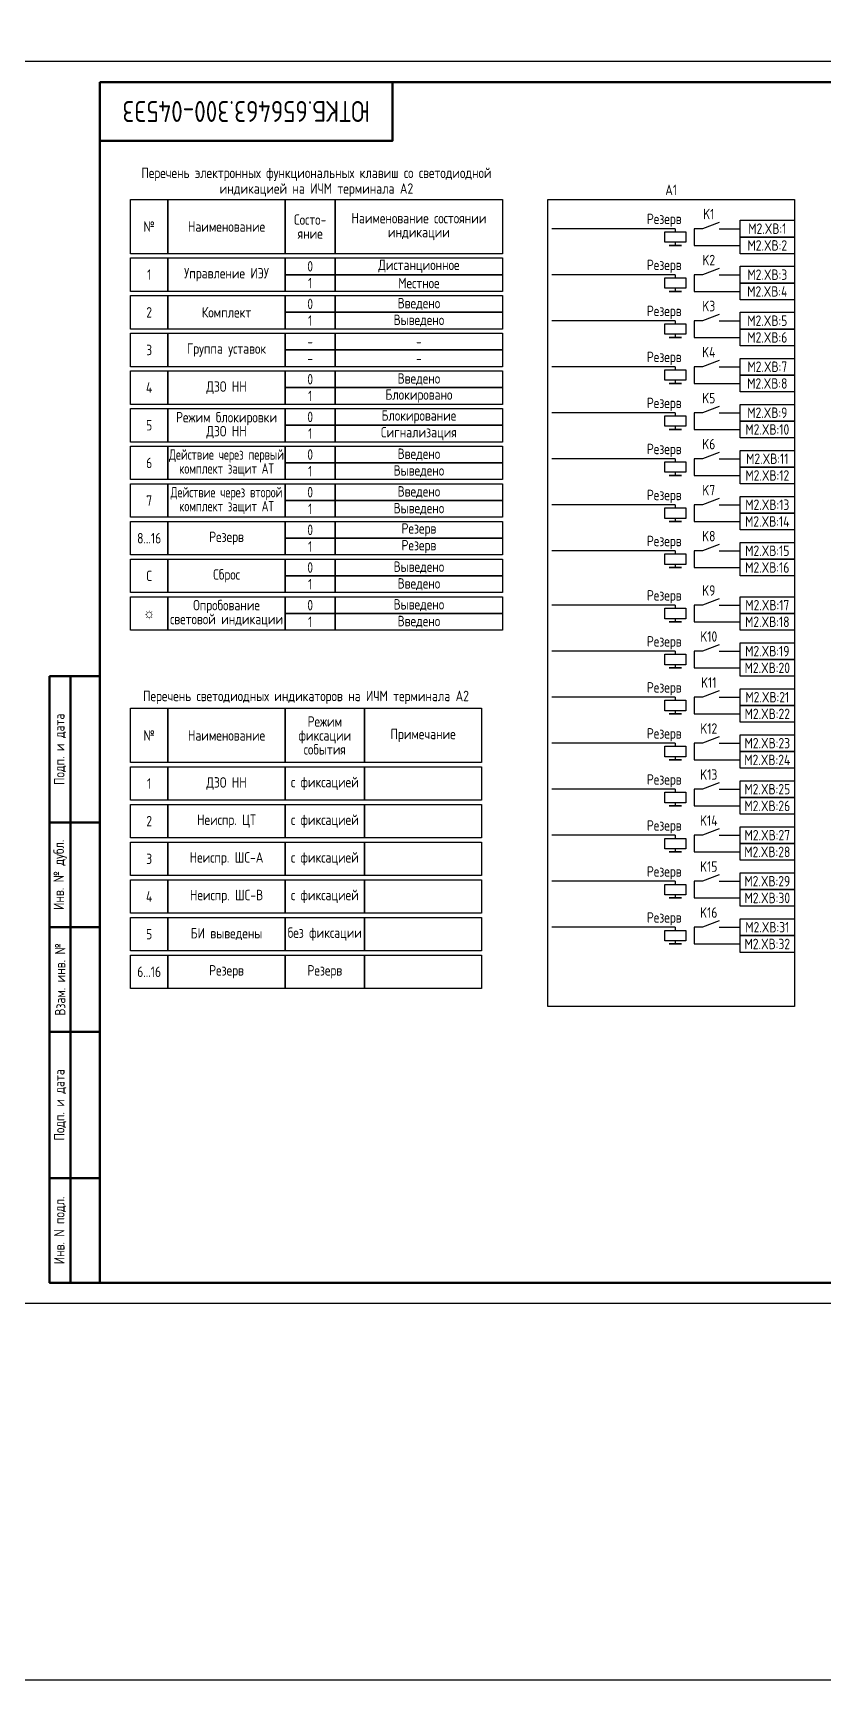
# Model space of a CAD drawing. Header units: millimetres. Extents: x -1117 to 2934, y -90 to 586.
# Drawn here: x 1684 to 1872.9, y -90 to 303.8 of the extents above; entities that cross this region are included whole.
import ezdxf

# ---------------------------------------------------------------- set-up
doc = ezdxf.new("R2010")
doc.units = ezdxf.units.MM
doc.styles.add('Gost type A_2.5', font='GOST_A.TTF', dxfattribs={"height": 2.5})
doc.styles.add('Gost_type_A', font='GOST_A.TTF')

# ---------------------------------------------------------------- blocks, each defined once
blk = doc.blocks.new('Штамп угловой верхний')
at = {"lineweight": 50}
blk.add_lwpolyline([(0, 0), (70, 0), (70, -14), (0, -14)], close=True, dxfattribs=at)
blk = doc.blocks.new('Формат_А3')
blk.add_lwpolyline([(-420, 297), (0, 297), (0, 0), (-420, 0)], close=True)
at = {"lineweight": 50}
blk.add_lwpolyline([(-400, 292), (-5, 292), (-5, 5), (-400, 5)], close=True, dxfattribs=at)
blk = doc.blocks.new('Штамп левый нижний')
at = {"lineweight": 50}
for points in [[(-12, 145), (-7, 145), (-7, 110), (-12, 110)], [(-7, 145), (0, 145), (0, 110), (-7, 110)], [(-12, 110), (-7, 110), (-7, 85), (-12, 85)], [(-7, 110), (0, 110), (0, 85), (-7, 85)], [(-12, 85), (-7, 85), (-7, 60), (-12, 60)], [(-7, 85), (0, 85), (0, 60), (-7, 60)], [(-12, 60), (-7, 60), (-7, 25), (-12, 25)], [(-7, 60), (0, 60), (0, 25), (-7, 25)], [(-12, 25), (-7, 25), (-7, 0), (-12, 0)], [(-7, 25), (0, 25), (0, 0), (-7, 0)]]:
    blk.add_lwpolyline(points, close=True, dxfattribs=at)
at = {"char_height": 2.5, "attachment_point": 5, "rotation": 90, "style": 'Gost_type_A'}
for s, insert, width in [('Подп. и дата', (-9.5, 127.5), 35), ('Инв. № дубл.', (-9.5, 97.5), 25), ('Взам. инв. №', (-9.5, 72.5), 25), ('Подп. и дата', (-9.5, 42.5), 35), ('Инв. N подл.', (-9.5, 12.5), 25)]:
    blk.add_mtext(s, dxfattribs=dict(at, insert=insert, width=width))

msp = doc.modelspace()

# ---------------------------------------------------------------- linework, layer by layer
for p, q in [((1837.6, 256.97), (1808.1, 256.97)), ((1837.6, 256.97), (1837.6, 256.22)), ((1837.6, 253.72), (1837.6, 252.97)), ((1837.6, 245.97), (1808.1, 245.97)), ((1837.6, 245.97), (1837.6, 245.22)), ((1837.6, 242.72), (1837.6, 241.97)), ((1837.6, 234.97), (1808.1, 234.97)), ((1837.6, 234.97), (1837.6, 234.22)), ((1837.6, 231.72), (1837.6, 230.97)), ((1837.6, 223.97), (1808.1, 223.97)), ((1837.6, 223.97), (1837.6, 223.22)), ((1837.6, 220.72), (1837.6, 219.97)), ((1837.6, 212.97), (1808.1, 212.97)), ((1837.6, 212.97), (1837.6, 212.22)), ((1837.6, 209.72), (1837.6, 208.97)), ((1837.6, 201.97), (1808.1, 201.97)), ((1837.6, 201.97), (1837.6, 201.22)), ((1837.6, 198.72), (1837.6, 197.97)), ((1837.6, 190.97), (1808.1, 190.97)), ((1837.6, 190.97), (1837.6, 190.22)), ((1837.6, 187.72), (1837.6, 186.97)), ((1837.6, 179.97), (1808.1, 179.97)), ((1837.6, 179.97), (1837.6, 179.22)), ((1837.6, 176.72), (1837.6, 175.97)), ((1837.6, 166.97), (1808.1, 166.97)), ((1837.6, 166.97), (1837.6, 166.22)), ((1837.6, 163.72), (1837.6, 162.97)), ((1837.6, 155.97), (1808.1, 155.97)), ((1837.6, 155.97), (1837.6, 155.22)), ((1837.6, 152.72), (1837.6, 151.97)), ((1837.6, 144.97), (1808.1, 144.97)), ((1837.6, 144.97), (1837.6, 144.22)), ((1837.6, 141.72), (1837.6, 140.97)), ((1837.6, 133.97), (1808.1, 133.97)), ((1837.6, 133.97), (1837.6, 133.22)), ((1837.6, 130.72), (1837.6, 129.97)), ((1837.6, 122.97), (1808.1, 122.97)), ((1837.6, 122.97), (1837.6, 122.22)), ((1837.6, 119.72), (1837.6, 118.97)), ((1837.6, 111.97), (1808.1, 111.97)), ((1837.6, 111.97), (1837.6, 111.22)), ((1837.6, 108.72), (1837.6, 107.97)), ((1837.6, 100.97), (1808.1, 100.97)), ((1837.6, 100.97), (1837.6, 100.22)), ((1837.6, 97.72), (1837.6, 96.97)), ((1837.6, 89.97), (1808.1, 89.97)), ((1837.6, 89.97), (1837.6, 89.22)), ((1837.6, 86.72), (1837.6, 85.97))]:
    msp.add_line(p, q)
at = {"ltscale": 1.08}
for p, q in [((1844.1, 256.97), (1842.1, 256.97)), ((1842.1, 256.97), (1842.1, 252.97)), ((1848.1, 256.97), (1853.1, 256.97)), ((1842.1, 252.97), (1853.1, 252.97)), ((1844.1, 245.97), (1842.1, 245.97)), ((1842.1, 245.97), (1842.1, 241.97)), ((1848.1, 245.97), (1853.1, 245.97)), ((1842.1, 241.97), (1853.1, 241.97)), ((1844.1, 234.97), (1842.1, 234.97)), ((1842.1, 234.97), (1842.1, 230.97)), ((1848.1, 234.97), (1853.1, 234.97)), ((1842.1, 230.97), (1853.1, 230.97)), ((1844.1, 223.97), (1842.1, 223.97)), ((1842.1, 223.97), (1842.1, 219.97)), ((1848.1, 223.97), (1853.1, 223.97)), ((1842.1, 219.97), (1853.1, 219.97)), ((1844.1, 212.97), (1842.1, 212.97)), ((1842.1, 212.97), (1842.1, 208.97)), ((1848.1, 212.97), (1853.1, 212.97)), ((1842.1, 208.97), (1853.1, 208.97)), ((1844.1, 201.97), (1842.1, 201.97)), ((1842.1, 201.97), (1842.1, 197.97)), ((1848.1, 201.97), (1853.1, 201.97)), ((1842.1, 197.97), (1853.1, 197.97)), ((1844.1, 190.97), (1842.1, 190.97)), ((1842.1, 190.97), (1842.1, 186.97)), ((1848.1, 190.97), (1853.1, 190.97)), ((1842.1, 186.97), (1853.1, 186.97)), ((1844.1, 179.97), (1842.1, 179.97)), ((1842.1, 179.97), (1842.1, 175.97)), ((1848.1, 179.97), (1853.1, 179.97)), ((1842.1, 175.97), (1853.1, 175.97)), ((1844.1, 166.97), (1842.1, 166.97)), ((1842.1, 166.97), (1842.1, 162.97)), ((1848.1, 166.97), (1853.1, 166.97)), ((1842.1, 162.97), (1853.1, 162.97)), ((1844.1, 155.97), (1842.1, 155.97)), ((1842.1, 155.97), (1842.1, 151.97)), ((1848.1, 155.97), (1853.1, 155.97)), ((1842.1, 151.97), (1853.1, 151.97)), ((1844.1, 144.97), (1842.1, 144.97)), ((1842.1, 144.97), (1842.1, 140.97)), ((1848.1, 144.97), (1853.1, 144.97)), ((1842.1, 140.97), (1853.1, 140.97)), ((1844.1, 133.97), (1842.1, 133.97)), ((1842.1, 133.97), (1842.1, 129.97)), ((1848.1, 133.97), (1853.1, 133.97)), ((1842.1, 129.97), (1853.1, 129.97)), ((1844.1, 122.97), (1842.1, 122.97)), ((1842.1, 122.97), (1842.1, 118.97)), ((1848.1, 122.97), (1853.1, 122.97)), ((1842.1, 118.97), (1853.1, 118.97)), ((1844.1, 111.97), (1842.1, 111.97)), ((1842.1, 111.97), (1842.1, 107.97)), ((1848.1, 111.97), (1853.1, 111.97)), ((1842.1, 107.97), (1853.1, 107.97)), ((1844.1, 100.97), (1842.1, 100.97)), ((1842.1, 100.97), (1842.1, 96.97)), ((1848.1, 100.97), (1853.1, 100.97)), ((1842.1, 96.97), (1853.1, 96.97)), ((1844.1, 89.97), (1842.1, 89.97)), ((1842.1, 89.97), (1842.1, 85.97)), ((1848.1, 89.97), (1853.1, 89.97)), ((1842.1, 85.97), (1853.1, 85.97))]:
    msp.add_line(p, q, dxfattribs=at)
at = {"ltscale": 4.32}
for p, q in [((1848.1, 258.47), (1844.1, 256.97)), ((1848.1, 247.47), (1844.1, 245.97)), ((1848.1, 236.47), (1844.1, 234.97)), ((1848.1, 225.47), (1844.1, 223.97)), ((1848.1, 214.47), (1844.1, 212.97)), ((1848.1, 203.47), (1844.1, 201.97)), ((1848.1, 192.47), (1844.1, 190.97)), ((1848.1, 181.47), (1844.1, 179.97)), ((1848.1, 168.47), (1844.1, 166.97)), ((1848.1, 157.47), (1844.1, 155.97)), ((1848.1, 146.47), (1844.1, 144.97)), ((1848.1, 135.47), (1844.1, 133.97)), ((1848.1, 124.47), (1844.1, 122.97)), ((1848.1, 113.47), (1844.1, 111.97)), ((1848.1, 102.47), (1844.1, 100.97)), ((1848.1, 91.47), (1844.1, 89.97))]:
    msp.add_line(p, q, dxfattribs=at)
for points in [[(-1117.42, 586), (2934.29, 586), (2934.29, -90), (-1117.42, -90)], [(1707.29, 263.97), (1716.29, 263.97), (1716.29, 250.97), (1707.29, 250.97)], [(1716.29, 263.97), (1744.29, 263.97), (1744.29, 250.97), (1716.29, 250.97)], [(1744.29, 263.97), (1756.29, 263.97), (1756.29, 250.97), (1744.29, 250.97)], [(1756.29, 263.97), (1796.29, 263.97), (1796.29, 250.97), (1756.29, 250.97)], [(1807.1, 263.97), (1866.1, 263.97), (1866.1, 71.02), (1807.1, 71.02)], [(1840.1, 256.22), (1840.1, 253.72), (1835.1, 253.72), (1835.1, 256.22)], [(1853.1, 258.97), (1866.1, 258.97), (1866.1, 254.97), (1853.1, 254.97)], [(1839.1, 252.97), (1836.1, 252.97)], [(1853.1, 254.97), (1866.1, 254.97), (1866.1, 250.97), (1853.1, 250.97)], [(1707.29, 249.97), (1716.29, 249.97), (1716.29, 241.97), (1707.29, 241.97)], [(1716.29, 249.97), (1744.29, 249.97), (1744.29, 241.97), (1716.29, 241.97)], [(1744.29, 249.97), (1756.29, 249.97), (1756.29, 245.97), (1744.29, 245.97)], [(1756.29, 249.97), (1796.29, 249.97), (1796.29, 245.97), (1756.29, 245.97)], [(1744.29, 245.97), (1756.29, 245.97), (1756.29, 241.97), (1744.29, 241.97)], [(1756.29, 245.97), (1796.29, 245.97), (1796.29, 241.97), (1756.29, 241.97)], [(1840.1, 245.22), (1840.1, 242.72), (1835.1, 242.72), (1835.1, 245.22)], [(1853.1, 247.97), (1866.1, 247.97), (1866.1, 243.97), (1853.1, 243.97)], [(1707.29, 240.97), (1716.29, 240.97), (1716.29, 232.97), (1707.29, 232.97)], [(1716.29, 240.97), (1744.29, 240.97), (1744.29, 232.97), (1716.29, 232.97)], [(1744.29, 240.97), (1756.29, 240.97), (1756.29, 236.97), (1744.29, 236.97)], [(1756.29, 240.97), (1796.29, 240.97), (1796.29, 236.97), (1756.29, 236.97)], [(1839.1, 241.97), (1836.1, 241.97)], [(1853.1, 243.97), (1866.1, 243.97), (1866.1, 239.97), (1853.1, 239.97)], [(1744.29, 236.97), (1756.29, 236.97), (1756.29, 232.97), (1744.29, 232.97)], [(1756.29, 236.97), (1796.29, 236.97), (1796.29, 232.97), (1756.29, 232.97)], [(1853.1, 236.97), (1866.1, 236.97), (1866.1, 232.97), (1853.1, 232.97)], [(1840.1, 234.22), (1840.1, 231.72), (1835.1, 231.72), (1835.1, 234.22)], [(1853.1, 232.97), (1866.1, 232.97), (1866.1, 228.97), (1853.1, 228.97)], [(1707.29, 231.97), (1716.29, 231.97), (1716.29, 223.97), (1707.29, 223.97)], [(1716.29, 231.97), (1744.29, 231.97), (1744.29, 223.97), (1716.29, 223.97)], [(1744.29, 231.97), (1756.29, 231.97), (1756.29, 227.97), (1744.29, 227.97)], [(1756.29, 231.97), (1796.29, 231.97), (1796.29, 227.97), (1756.29, 227.97)], [(1839.1, 230.97), (1836.1, 230.97)], [(1744.29, 227.97), (1756.29, 227.97), (1756.29, 223.97), (1744.29, 223.97)], [(1756.29, 227.97), (1796.29, 227.97), (1796.29, 223.97), (1756.29, 223.97)], [(1853.1, 225.97), (1866.1, 225.97), (1866.1, 221.97), (1853.1, 221.97)], [(1707.29, 222.97), (1716.29, 222.97), (1716.29, 214.97), (1707.29, 214.97)], [(1707.29, 222.97), (1716.29, 222.97), (1716.29, 214.97), (1707.29, 214.97)], [(1716.29, 222.97), (1744.29, 222.97), (1744.29, 214.97), (1716.29, 214.97)], [(1744.29, 222.97), (1756.29, 222.97), (1756.29, 218.97), (1744.29, 218.97)], [(1756.29, 222.97), (1796.29, 222.97), (1796.29, 218.97), (1756.29, 218.97)], [(1840.1, 223.22), (1840.1, 220.72), (1835.1, 220.72), (1835.1, 223.22)], [(1853.1, 221.97), (1866.1, 221.97), (1866.1, 217.97), (1853.1, 217.97)], [(1744.29, 218.97), (1756.29, 218.97), (1756.29, 214.97), (1744.29, 214.97)], [(1756.29, 218.97), (1796.29, 218.97), (1796.29, 214.97), (1756.29, 214.97)], [(1839.1, 219.97), (1836.1, 219.97)], [(1707.29, 213.97), (1716.29, 213.97), (1716.29, 205.97), (1707.29, 205.97)], [(1716.29, 213.97), (1744.29, 213.97), (1744.29, 205.97), (1716.29, 205.97)], [(1744.29, 213.97), (1756.29, 213.97), (1756.29, 209.97), (1744.29, 209.97)], [(1756.29, 213.97), (1796.29, 213.97), (1796.29, 209.97), (1756.29, 209.97)], [(1853.1, 214.97), (1866.1, 214.97), (1866.1, 210.97), (1853.1, 210.97)], [(1744.29, 209.97), (1756.29, 209.97), (1756.29, 205.97), (1744.29, 205.97)], [(1756.29, 209.97), (1796.29, 209.97), (1796.29, 205.97), (1756.29, 205.97)], [(1840.1, 212.22), (1840.1, 209.72), (1835.1, 209.72), (1835.1, 212.22)], [(1839.1, 208.97), (1836.1, 208.97)], [(1853.1, 210.97), (1866.1, 210.97), (1866.1, 206.97), (1853.1, 206.97)], [(1707.29, 204.97), (1716.29, 204.97), (1716.29, 196.97), (1707.29, 196.97)], [(1716.29, 204.97), (1744.29, 204.97), (1744.29, 196.97), (1716.29, 196.97)], [(1744.29, 204.97), (1756.29, 204.97), (1756.29, 200.97), (1744.29, 200.97)], [(1756.29, 204.97), (1796.29, 204.97), (1796.29, 200.97), (1756.29, 200.97)], [(1744.29, 200.97), (1756.29, 200.97), (1756.29, 196.97), (1744.29, 196.97)], [(1756.29, 200.97), (1796.29, 200.97), (1796.29, 196.97), (1756.29, 196.97)], [(1840.1, 201.22), (1840.1, 198.72), (1835.1, 198.72), (1835.1, 201.22)], [(1853.1, 203.97), (1866.1, 203.97), (1866.1, 199.97), (1853.1, 199.97)], [(1839.1, 197.97), (1836.1, 197.97)], [(1853.1, 199.97), (1866.1, 199.97), (1866.1, 195.97), (1853.1, 195.97)], [(1707.29, 195.97), (1716.29, 195.97), (1716.29, 187.97), (1707.29, 187.97)], [(1716.29, 195.97), (1744.29, 195.97), (1744.29, 187.97), (1716.29, 187.97)], [(1744.29, 195.97), (1756.29, 195.97), (1756.29, 191.97), (1744.29, 191.97)], [(1756.29, 195.97), (1796.29, 195.97), (1796.29, 191.97), (1756.29, 191.97)], [(1853.1, 192.97), (1866.1, 192.97), (1866.1, 188.97), (1853.1, 188.97)], [(1744.29, 191.97), (1756.29, 191.97), (1756.29, 187.97), (1744.29, 187.97)], [(1756.29, 191.97), (1796.29, 191.97), (1796.29, 187.97), (1756.29, 187.97)], [(1840.1, 190.22), (1840.1, 187.72), (1835.1, 187.72), (1835.1, 190.22)], [(1707.29, 186.97), (1716.29, 186.97), (1716.29, 178.97), (1707.29, 178.97)], [(1716.29, 186.97), (1744.29, 186.97), (1744.29, 178.97), (1716.29, 178.97)], [(1744.29, 186.97), (1756.29, 186.97), (1756.29, 182.97), (1744.29, 182.97)], [(1756.29, 186.97), (1796.29, 186.97), (1796.29, 182.97), (1756.29, 182.97)], [(1839.1, 186.97), (1836.1, 186.97)], [(1853.1, 188.97), (1866.1, 188.97), (1866.1, 184.97), (1853.1, 184.97)], [(1744.29, 182.97), (1756.29, 182.97), (1756.29, 178.97), (1744.29, 178.97)], [(1756.29, 182.97), (1796.29, 182.97), (1796.29, 178.97), (1756.29, 178.97)], [(1853.1, 181.97), (1866.1, 181.97), (1866.1, 177.97), (1853.1, 177.97)], [(1707.29, 177.97), (1716.29, 177.97), (1716.29, 169.97), (1707.29, 169.97)], [(1716.29, 177.97), (1744.29, 177.97), (1744.29, 169.97), (1716.29, 169.97)], [(1744.29, 177.97), (1756.29, 177.97), (1756.29, 173.97), (1744.29, 173.97)], [(1756.29, 177.97), (1796.29, 177.97), (1796.29, 173.97), (1756.29, 173.97)], [(1840.1, 179.22), (1840.1, 176.72), (1835.1, 176.72), (1835.1, 179.22)], [(1853.1, 177.97), (1866.1, 177.97), (1866.1, 173.97), (1853.1, 173.97)], [(1744.29, 173.97), (1756.29, 173.97), (1756.29, 169.97), (1744.29, 169.97)], [(1756.29, 173.97), (1796.29, 173.97), (1796.29, 169.97), (1756.29, 169.97)], [(1839.1, 175.97), (1836.1, 175.97)], [(1707.29, 168.97), (1716.29, 168.97), (1716.29, 160.97), (1707.29, 160.97)], [(1716.29, 168.97), (1744.29, 168.97), (1744.29, 160.97), (1716.29, 160.97)], [(1744.29, 168.97), (1756.29, 168.97), (1756.29, 164.97), (1744.29, 164.97)], [(1756.29, 168.97), (1796.29, 168.97), (1796.29, 164.97), (1756.29, 164.97)], [(1840.1, 166.22), (1840.1, 163.72), (1835.1, 163.72), (1835.1, 166.22)], [(1853.1, 168.97), (1866.1, 168.97), (1866.1, 164.97), (1853.1, 164.97)], [(1744.29, 164.97), (1756.29, 164.97), (1756.29, 160.97), (1744.29, 160.97)], [(1756.29, 164.97), (1796.29, 164.97), (1796.29, 160.97), (1756.29, 160.97)], [(1839.1, 162.97), (1836.1, 162.97)], [(1853.1, 164.97), (1866.1, 164.97), (1866.1, 160.97), (1853.1, 160.97)], [(1853.1, 157.97), (1866.1, 157.97), (1866.1, 153.97), (1853.1, 153.97)], [(1840.1, 155.22), (1840.1, 152.72), (1835.1, 152.72), (1835.1, 155.22)], [(1853.1, 153.97), (1866.1, 153.97), (1866.1, 149.97), (1853.1, 149.97)], [(1839.1, 151.97), (1836.1, 151.97)], [(1853.1, 146.97), (1866.1, 146.97), (1866.1, 142.97), (1853.1, 142.97)], [(1707.29, 142.33), (1716.29, 142.33), (1716.29, 129.33), (1707.29, 129.33)], [(1716.29, 142.33), (1744.29, 142.33), (1744.29, 129.33), (1716.29, 129.33)], [(1744.29, 142.33), (1763.29, 142.33), (1763.29, 129.33), (1744.29, 129.33)], [(1763.29, 142.33), (1791.29, 142.33), (1791.29, 129.33), (1763.29, 129.33)], [(1840.1, 144.22), (1840.1, 141.72), (1835.1, 141.72), (1835.1, 144.22)], [(1853.1, 142.97), (1866.1, 142.97), (1866.1, 138.97), (1853.1, 138.97)], [(1839.1, 140.97), (1836.1, 140.97)], [(1853.1, 135.97), (1866.1, 135.97), (1866.1, 131.97), (1853.1, 131.97)], [(1840.1, 133.22), (1840.1, 130.72), (1835.1, 130.72), (1835.1, 133.22)], [(1839.1, 129.97), (1836.1, 129.97)], [(1853.1, 131.97), (1866.1, 131.97), (1866.1, 127.97), (1853.1, 127.97)], [(1707.29, 128.33), (1716.29, 128.33), (1716.29, 120.33), (1707.29, 120.33)], [(1716.29, 128.33), (1744.29, 128.33), (1744.29, 120.33), (1716.29, 120.33)], [(1744.29, 128.33), (1763.29, 128.33), (1763.29, 120.33), (1744.29, 120.33)], [(1763.29, 128.33), (1791.29, 128.33), (1791.29, 120.33), (1763.29, 120.33)], [(1840.1, 122.22), (1840.1, 119.72), (1835.1, 119.72), (1835.1, 122.22)], [(1853.1, 124.97), (1866.1, 124.97), (1866.1, 120.97), (1853.1, 120.97)], [(1707.29, 119.33), (1716.29, 119.33), (1716.29, 111.33), (1707.29, 111.33)], [(1716.29, 119.33), (1744.29, 119.33), (1744.29, 111.33), (1716.29, 111.33)], [(1744.29, 119.33), (1763.29, 119.33), (1763.29, 111.33), (1744.29, 111.33)], [(1763.29, 119.33), (1791.29, 119.33), (1791.29, 111.33), (1763.29, 111.33)], [(1839.1, 118.97), (1836.1, 118.97)], [(1853.1, 120.97), (1866.1, 120.97), (1866.1, 116.97), (1853.1, 116.97)], [(1707.29, 110.33), (1716.29, 110.33), (1716.29, 102.33), (1707.29, 102.33)], [(1716.29, 110.33), (1744.29, 110.33), (1744.29, 102.33), (1716.29, 102.33)], [(1744.29, 110.33), (1763.29, 110.33), (1763.29, 102.33), (1744.29, 102.33)], [(1763.29, 110.33), (1791.29, 110.33), (1791.29, 102.33), (1763.29, 102.33)], [(1840.1, 111.22), (1840.1, 108.72), (1835.1, 108.72), (1835.1, 111.22)], [(1853.1, 113.97), (1866.1, 113.97), (1866.1, 109.97), (1853.1, 109.97)], [(1839.1, 107.97), (1836.1, 107.97)], [(1853.1, 109.97), (1866.1, 109.97), (1866.1, 105.97), (1853.1, 105.97)], [(1853.1, 102.97), (1866.1, 102.97), (1866.1, 98.97), (1853.1, 98.97)], [(1707.29, 101.33), (1716.29, 101.33), (1716.29, 93.33), (1707.29, 93.33)], [(1716.29, 101.33), (1744.29, 101.33), (1744.29, 93.33), (1716.29, 93.33)], [(1744.29, 101.33), (1763.29, 101.33), (1763.29, 93.33), (1744.29, 93.33)], [(1763.29, 101.33), (1791.29, 101.33), (1791.29, 93.33), (1763.29, 93.33)], [(1840.1, 100.22), (1840.1, 97.72), (1835.1, 97.72), (1835.1, 100.22)], [(1853.1, 98.97), (1866.1, 98.97), (1866.1, 94.97), (1853.1, 94.97)], [(1839.1, 96.97), (1836.1, 96.97)], [(1707.29, 92.33), (1716.29, 92.33), (1716.29, 84.33), (1707.29, 84.33)], [(1716.29, 92.33), (1744.29, 92.33), (1744.29, 84.33), (1716.29, 84.33)], [(1744.29, 92.33), (1763.29, 92.33), (1763.29, 84.33), (1744.29, 84.33)], [(1763.29, 92.33), (1791.29, 92.33), (1791.29, 84.33), (1763.29, 84.33)], [(1853.1, 91.97), (1866.1, 91.97), (1866.1, 87.97), (1853.1, 87.97)], [(1840.1, 89.22), (1840.1, 86.72), (1835.1, 86.72), (1835.1, 89.22)], [(1853.1, 87.97), (1866.1, 87.97), (1866.1, 83.97), (1853.1, 83.97)], [(1707.29, 83.33), (1716.29, 83.33), (1716.29, 75.33), (1707.29, 75.33)], [(1716.29, 83.33), (1744.29, 83.33), (1744.29, 75.33), (1716.29, 75.33)], [(1744.29, 83.33), (1763.29, 83.33), (1763.29, 75.33), (1744.29, 75.33)], [(1763.29, 83.33), (1791.29, 83.33), (1791.29, 75.33), (1763.29, 75.33)], [(1839.1, 85.97), (1836.1, 85.97)]]:
    msp.add_lwpolyline(points, close=True)

# ---------------------------------------------------------------- block references
at = {"color": 1}
for name, p in [('Формат_А3', (2100, 0)), ('Штамп левый нижний', (1700, 5))]:
    msp.add_blockref(name, p, dxfattribs=at)
msp.add_blockref('Штамп угловой верхний', (1700, 292))

# ---------------------------------------------------------------- texts
at = {"insert": (1735, 285), "char_height": 5, "width": 70, "attachment_point": 5, "rotation": 180, "style": 'Gost_type_A'}
msp.add_mtext('ЮТКБ.656463.300-045Э3', dxfattribs=at)
at = {"char_height": 2.5}
for s, insert, width, attachment_point, line_spacing_factor, style in [('Перечень электронных функциональных клавиш со светодиодной индикацией на ИЧМ терминала А2', (1751.79, 264.63), 89, 8, 0.9, 'Gost_type_A'), ('A1', (1836.6, 264.97), 59, 8, 0.9, 'Gost_type_A'), ('Состо- яние', (1750.29, 257.47), 12, 5, 0.8, 'Gost_type_A'), ('Наименование состоянии индикации ', (1776.29, 257.47), 40, 5, 0.8, 'Gost_type_A'), ('№ ', (1711.79, 257.47), 9, 5, 0.8, 'Gost_type_A'), ('Наименование ', (1730.29, 257.47), 28, 5, 0.8, 'Gost_type_A'), ('0', (1750.29, 247.97), 12, 5, 0.8, 'Gost_type_A'), ('Дистанционное', (1776.29, 247.97), 40, 5, 0.8, 'Gost_type_A'), ('1', (1711.79, 245.97), 9, 5, 0.8, 'Gost_type_A'), ('Управление ИЭУ', (1730.29, 245.97), 28, 5, 0.8, 'Gost_type_A'), ('1', (1750.29, 243.97), 12, 5, 0.8, 'Gost_type_A'), ('Местное', (1776.29, 243.97), 40, 5, 0.8, 'Gost_type_A'), ('0', (1750.29, 238.97), 12, 5, 0.8, 'Gost_type_A'), ('Введено', (1776.29, 238.97), 40, 5, 0.8, 'Gost_type_A'), ('2', (1711.79, 236.97), 9, 5, 0.8, 'Gost_type_A'), ('Комплект', (1730.29, 236.97), 28, 5, 0.8, 'Gost_type_A'), ('Выведено', (1776.29, 234.97), 40, 5, 0.8, 'Gost_type_A'), ('1', (1750.29, 234.97), 12, 5, 0.8, 'Gost_type_A'), ('3', (1711.79, 227.97), 9, 5, 0.8, 'Gost_type_A'), ('0', (1750.29, 220.97), 12, 5, 0.8, 'Gost_type_A'), ('Введено', (1776.29, 220.97), 40, 5, 0.8, 'Gost_type_A'), ('4', (1711.79, 218.97), 9, 5, 0.8, 'Gost_type_A'), ('ДЗО НН', (1730.29, 218.97), 28, 5, 0.8, 'Gost type A_2.5'), ('1', (1750.29, 216.97), 12, 5, 0.8, 'Gost_type_A'), ('Блокировано', (1776.29, 216.97), 40, 5, 0.8, 'Gost_type_A'), ('Режим блокировки ДЗО НН', (1730.29, 209.97), 28, 5, 0.8, 'Gost type A_2.5'), ('0', (1750.29, 211.97), 12, 5, 0.8, 'Gost_type_A'), ('Блокирование', (1776.29, 211.97), 40, 5, 0.8, 'Gost_type_A'), ('5', (1711.79, 209.97), 9, 5, 0.8, 'Gost_type_A'), ('1', (1750.29, 207.97), 12, 5, 0.8, 'Gost_type_A'), ('Сигнализация', (1776.29, 207.97), 40, 5, 0.8, 'Gost_type_A'), ('6', (1711.79, 200.97), 9, 5, 0.8, 'Gost_type_A'), ('{\\W0.9;Действие через первый комплект защит АТ}', (1730.29, 200.97), 28, 5, 0.8, 'Gost_type_A'), ('0', (1750.29, 202.97), 12, 5, 0.8, 'Gost_type_A'), ('Введено', (1776.29, 202.97), 40, 5, 0.8, 'Gost_type_A'), ('1', (1750.29, 198.97), 12, 5, 0.8, 'Gost_type_A'), ('Выведено', (1776.29, 198.97), 40, 5, 0.8, 'Gost_type_A'), ('7', (1711.79, 191.97), 9, 5, 0.8, 'Gost_type_A'), ('{\\W0.9;Действие через второй комплект защит АТ}', (1730.29, 191.97), 28, 5, 0.8, 'Gost_type_A'), ('0', (1750.29, 193.97), 12, 5, 0.8, 'Gost_type_A'), ('Введено', (1776.29, 193.97), 40, 5, 0.8, 'Gost_type_A'), ('1', (1750.29, 189.97), 12, 5, 0.8, 'Gost_type_A'), ('Выведено', (1776.29, 189.97), 40, 5, 0.8, 'Gost_type_A'), ('0', (1750.29, 184.97), 12, 5, 0.8, 'Gost_type_A'), ('Резерв', (1776.29, 184.97), 40, 5, 0.8, 'Gost_type_A'), ('8...16', (1711.79, 182.97), 9, 5, 0.8, 'Gost_type_A'), ('Резерв', (1730.29, 182.97), 28, 5, 0.8, 'Gost_type_A'), ('1', (1750.29, 180.97), 12, 5, 0.8, 'Gost_type_A'), ('Резерв', (1776.29, 180.97), 40, 5, 0.8, 'Gost_type_A'), ('0', (1750.29, 175.97), 12, 5, 0.8, 'Gost_type_A'), ('Выведено', (1776.29, 175.97), 40, 5, 0.8, 'Gost_type_A'), ('C', (1711.79, 173.97), 9, 5, 0.8, 'Gost_type_A'), ('Сброс', (1730.29, 173.97), 28, 5, 0.8, 'Gost_type_A'), ('Введено', (1776.29, 171.97), 40, 5, 0.8, 'Gost_type_A'), ('1', (1750.29, 171.97), 12, 5, 0.8, 'Gost_type_A'), ('☼', (1711.79, 164.97), 9, 5, 0.8, 'Gost_type_A'), ('Опробование световой индикации', (1730.29, 164.97), 28, 5, 0.8, 'Gost_type_A'), ('0', (1750.29, 166.97), 12, 5, 0.8, 'Gost_type_A'), ('Выведено', (1776.29, 166.97), 40, 5, 0.8, 'Gost_type_A'), ('1', (1750.29, 162.97), 12, 5, 0.8, 'Gost_type_A'), ('Введено', (1776.29, 162.97), 40, 5, 0.8, 'Gost_type_A'), ('Перечень светодиодных индикаторов на ИЧМ терминала А2', (1749.29, 143.33), 84, 8, 0.9, 'Gost_type_A'), ('Режим\\Pфиксации события', (1753.79, 135.83), 19, 5, 0.8, 'Gost_type_A'), ('№ ', (1711.79, 135.83), 9, 5, 0.8, 'Gost_type_A'), ('Наименование ', (1730.29, 135.83), 28, 5, 0.8, 'Gost_type_A'), ('Примечание', (1777.29, 135.83), 28, 5, 0.8, 'Gost_type_A'), ('1', (1711.79, 124.33), 9, 5, 0.8, 'Gost_type_A'), ('ДЗО НН', (1730.29, 124.33), 28, 5, 0.8, 'Gost_type_A'), ('с фиксацией', (1753.79, 124.33), 19, 5, 0.8, 'Gost_type_A'), ('2', (1711.79, 115.33), 9, 5, 0.8, 'Gost_type_A'), ('Неиспр. ЦТ', (1730.29, 115.33), 28, 5, 0.8, 'Gost_type_A'), ('с фиксацией', (1753.79, 115.33), 19, 5, 0.8, 'Gost_type_A'), ('3', (1711.79, 106.33), 9, 5, 0.8, 'Gost_type_A'), ('Неиспр. ШС-А', (1730.29, 106.33), 28, 5, 0.8, 'Gost_type_A'), ('с фиксацией', (1753.79, 106.33), 19, 5, 0.8, 'Gost_type_A'), ('4', (1711.79, 97.33), 9, 5, 0.8, 'Gost_type_A'), ('Неиспр. ШС-В', (1730.29, 97.33), 28, 5, 0.8, 'Gost_type_A'), ('с фиксацией', (1753.79, 97.33), 19, 5, 0.8, 'Gost_type_A'), ('5', (1711.79, 88.33), 9, 5, 0.8, 'Gost_type_A'), ('БИ выведены', (1730.29, 88.33), 28, 5, 0.8, 'Gost_type_A'), ('без фиксации', (1753.79, 88.33), 19, 5, 0.8, 'Gost_type_A'), ('6...16', (1711.79, 79.33), 9, 5, 0.8, 'Gost_type_A'), ('Резерв', (1730.29, 79.33), 28, 5, 0.8, 'Gost_type_A'), ('Резерв', (1753.79, 79.33), 19, 5, 0.8, 'Gost_type_A')]:
    msp.add_mtext(s, dxfattribs=dict(at, insert=insert, width=width, attachment_point=attachment_point, line_spacing_factor=line_spacing_factor, style=style))
at = {"char_height": 2.5, "style": 'Gost_type_A'}
for s, insert, width, attachment_point in [('Резерв', (1839.1, 258.97), 31.0015, 6), ('K1', (1845.6, 260.47), 5, 5), ('M2.XВ:1', (1859.6, 256.97), 13, 5), ('M2.XВ:2', (1859.6, 252.97), 13, 5), ('Резерв', (1839.1, 247.97), 31.0015, 6), ('K2', (1845.6, 249.47), 5, 5), ('M2.XВ:3', (1859.6, 245.97), 13, 5), ('M2.XВ:4', (1859.6, 241.97), 13, 5), ('Резерв', (1839.1, 236.97), 31.0015, 6), ('K3', (1845.6, 238.47), 5, 5), ('M2.XВ:5', (1859.6, 234.97), 13, 5), ('K4', (1845.6, 227.47), 5, 5), ('M2.XВ:6', (1859.6, 230.97), 13, 5), ('Резерв', (1839.1, 225.97), 31.0015, 6), ('M2.XВ:7', (1859.6, 223.97), 13, 5), ('M2.XВ:8', (1859.6, 219.97), 13, 5), ('K5', (1845.6, 216.47), 5, 5), ('Резерв', (1839.1, 214.97), 31.0015, 6), ('M2.XВ:9', (1859.6, 212.97), 13, 5), ('M2.XВ:10', (1859.6, 208.97), 13, 5), ('Резерв', (1839.1, 203.97), 31.0015, 6), ('K6', (1845.6, 205.47), 5, 5), ('M2.XВ:11', (1859.6, 201.97), 13, 5), ('M2.XВ:12', (1859.6, 197.97), 13, 5), ('Резерв', (1839.1, 192.97), 31.0015, 6), ('K7', (1845.6, 194.47), 5, 5), ('M2.XВ:13', (1859.6, 190.97), 13, 5), ('M2.XВ:14', (1859.6, 186.97), 13, 5), ('Резерв', (1839.1, 181.97), 31.0015, 6), ('K8', (1845.6, 183.47), 5, 5), ('M2.XВ:15', (1859.6, 179.97), 13, 5), ('M2.XВ:16', (1859.6, 175.97), 13, 5), ('Резерв', (1839.1, 168.97), 31.0015, 6), ('K9', (1845.6, 170.47), 5, 5), ('M2.XВ:17', (1859.6, 166.97), 13, 5), ('M2.XВ:18', (1859.6, 162.97), 13, 5), ('Резерв', (1839.1, 157.97), 31.0015, 6), ('K10', (1845.6, 159.47), 5, 5), ('M2.XВ:19', (1859.6, 155.97), 13, 5), ('K11', (1845.6, 148.47), 5, 5), ('M2.XВ:20', (1859.6, 151.97), 13, 5), ('Резерв', (1839.1, 146.97), 31.0015, 6), ('M2.XВ:21', (1859.6, 144.97), 13, 5), ('M2.XВ:22', (1859.6, 140.97), 13, 5), ('K12', (1845.6, 137.47), 5, 5), ('Резерв', (1839.1, 135.97), 31.0015, 6), ('M2.XВ:23', (1859.6, 133.97), 13, 5), ('M2.XВ:24', (1859.6, 129.97), 13, 5), ('Резерв', (1839.1, 124.97), 31.0015, 6), ('K13', (1845.6, 126.47), 5, 5), ('M2.XВ:25', (1859.6, 122.97), 13, 5), ('M2.XВ:26', (1859.6, 118.97), 13, 5), ('Резерв', (1839.1, 113.97), 31.0015, 6), ('K14', (1845.6, 115.47), 5, 5), ('M2.XВ:27', (1859.6, 111.97), 13, 5), ('M2.XВ:28', (1859.6, 107.97), 13, 5), ('Резерв', (1839.1, 102.97), 31.0015, 6), ('K15', (1845.6, 104.47), 5, 5), ('M2.XВ:29', (1859.6, 100.97), 13, 5), ('K16', (1845.6, 93.47), 5, 5), ('M2.XВ:30', (1859.6, 96.97), 13, 5), ('Резерв', (1839.1, 91.97), 31.0015, 6), ('M2.XВ:31', (1859.6, 89.97), 13, 5), ('M2.XВ:32', (1859.6, 85.97), 13, 5)]:
    msp.add_mtext(s, dxfattribs=dict(at, insert=insert, width=width, attachment_point=attachment_point))
at = {"color": 30, "true_color": 0xf26722, "char_height": 2.5, "attachment_point": 5, "line_spacing_factor": 0.8, "style": 'Gost_type_A'}
for s, insert, width in [('Группа уставок', (1730.29, 227.97), 28), ('-', (1750.29, 229.97), 12), ('-', (1776.29, 229.97), 40), ('-', (1750.29, 225.97), 12), ('-', (1776.29, 225.97), 40)]:
    msp.add_mtext(s, dxfattribs=dict(at, insert=insert, width=width))

doc.saveas('drawing.dxf')
